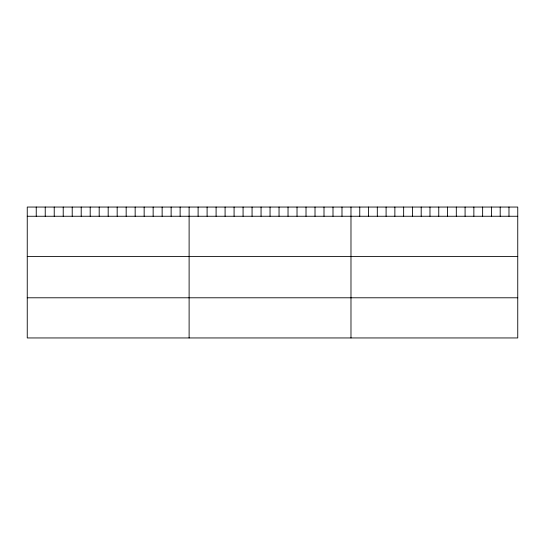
<?xml version="1.0" encoding="UTF-8"?>
<svg xmlns="http://www.w3.org/2000/svg" width="545" height="545" viewBox="0 0 545 545"><rect width="100%" height="100%" fill="white"/><g stroke="black" fill="none" stroke-linecap="round" stroke-linejoin="round"><path stroke-width="0.82" d="M517.75 216.256L517.75 337.948L27.25 337.948L27.25 207.052L517.75 207.052L517.75 216.256L27.25 216.256M27.25 256.416L517.75 256.416M27.25 297.788L517.75 297.788M508.976 207.052L508.976 216.256M500.194 207.052L500.194 216.256M491.42 207.052L491.42 216.256M482.638 207.052L482.638 216.256M473.864 207.052L473.864 216.256M465.083 207.052L465.083 216.256M456.308 207.052L456.308 216.256M447.534 207.052L447.534 216.256M438.752 207.052L438.752 216.256M429.978 207.052L429.978 216.256M421.196 207.052L421.196 216.256M412.422 207.052L412.422 216.256M403.647 207.052L403.647 216.256M394.866 207.052L394.866 216.256M386.092 207.052L386.092 216.256M377.31 207.052L377.31 216.256M368.536 207.052L368.536 216.256M359.755 207.052L359.755 216.256M350.98 207.052L350.98 337.948M341.988 207.052L341.988 216.256M332.995 207.052L332.995 216.256M324.002 207.052L324.002 216.256M315.01 207.052L315.01 216.256M306.017 207.052L306.017 216.256M297.025 207.052L297.025 216.256M288.033 207.052L288.033 216.256M279.04 207.052L279.04 216.256M270.048 207.052L270.048 216.256M261.055 207.052L261.055 216.256M252.062 207.052L252.062 216.256M243.07 207.052L243.07 216.256M234.078 207.052L234.078 216.256M225.085 207.052L225.085 216.256M216.093 207.052L216.093 216.256M207.1 207.052L207.1 216.256M198.108 207.052L198.108 216.256M189.115 207.052L189.115 337.948M180.123 207.052L180.123 216.256M171.13 207.052L171.13 216.256M162.138 207.052L162.138 216.256M153.145 207.052L153.145 216.256M144.153 207.052L144.153 216.256M135.16 207.052L135.16 216.256M126.167 207.052L126.167 216.256M117.175 207.052L117.175 216.256M108.183 207.052L108.183 216.256M99.19 207.052L99.19 216.256M90.198 207.052L90.198 216.256M81.205 207.052L81.205 216.256M72.213 207.052L72.213 216.256M63.22 207.052L63.22 216.256M54.227 207.052L54.227 216.256M45.235 207.052L45.235 216.256M36.242 207.052L36.242 216.256"/></g></svg>
